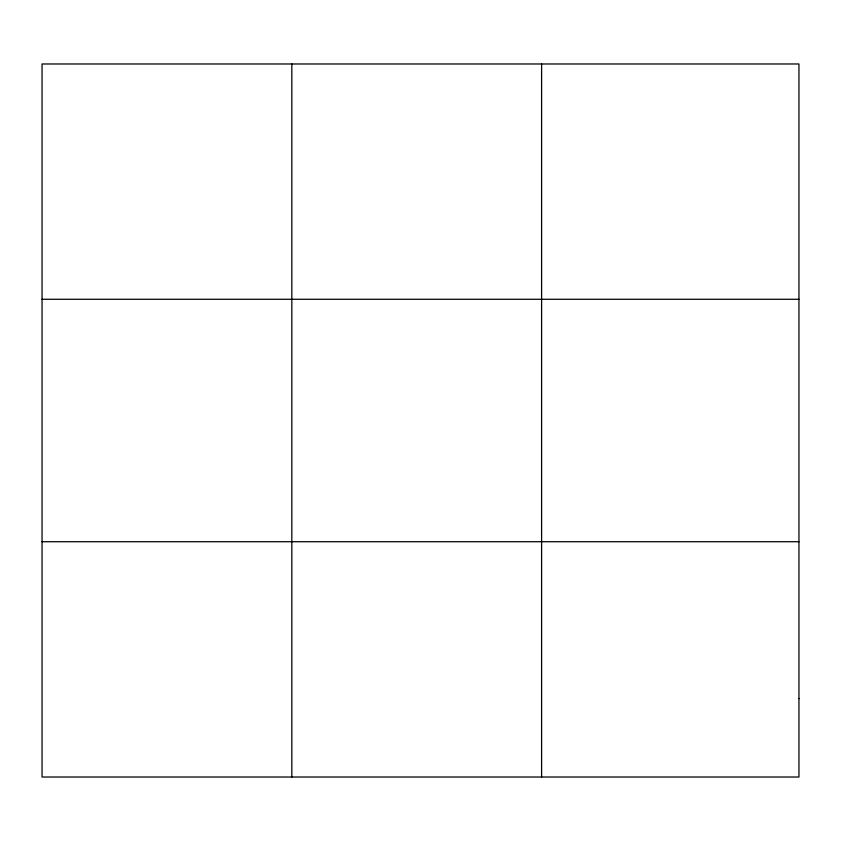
<?xml version="1.0" encoding="UTF-8"?>
<svg xmlns="http://www.w3.org/2000/svg" width="841" height="841" viewBox="0 0 841 841"><rect width="100%" height="100%" fill="white"/><g stroke="black" fill="none" stroke-linecap="round" stroke-linejoin="round"><path stroke-width="1.26" d="M291.827 63.979L291.827 777.021M541.604 63.979L541.604 777.021M42.05 299.28L798.95 299.28M42.05 541.72L798.95 541.72M798.95 698.587L798.95 777.021L42.05 777.021L42.05 63.979L798.95 63.979L798.95 698.587"/></g></svg>
